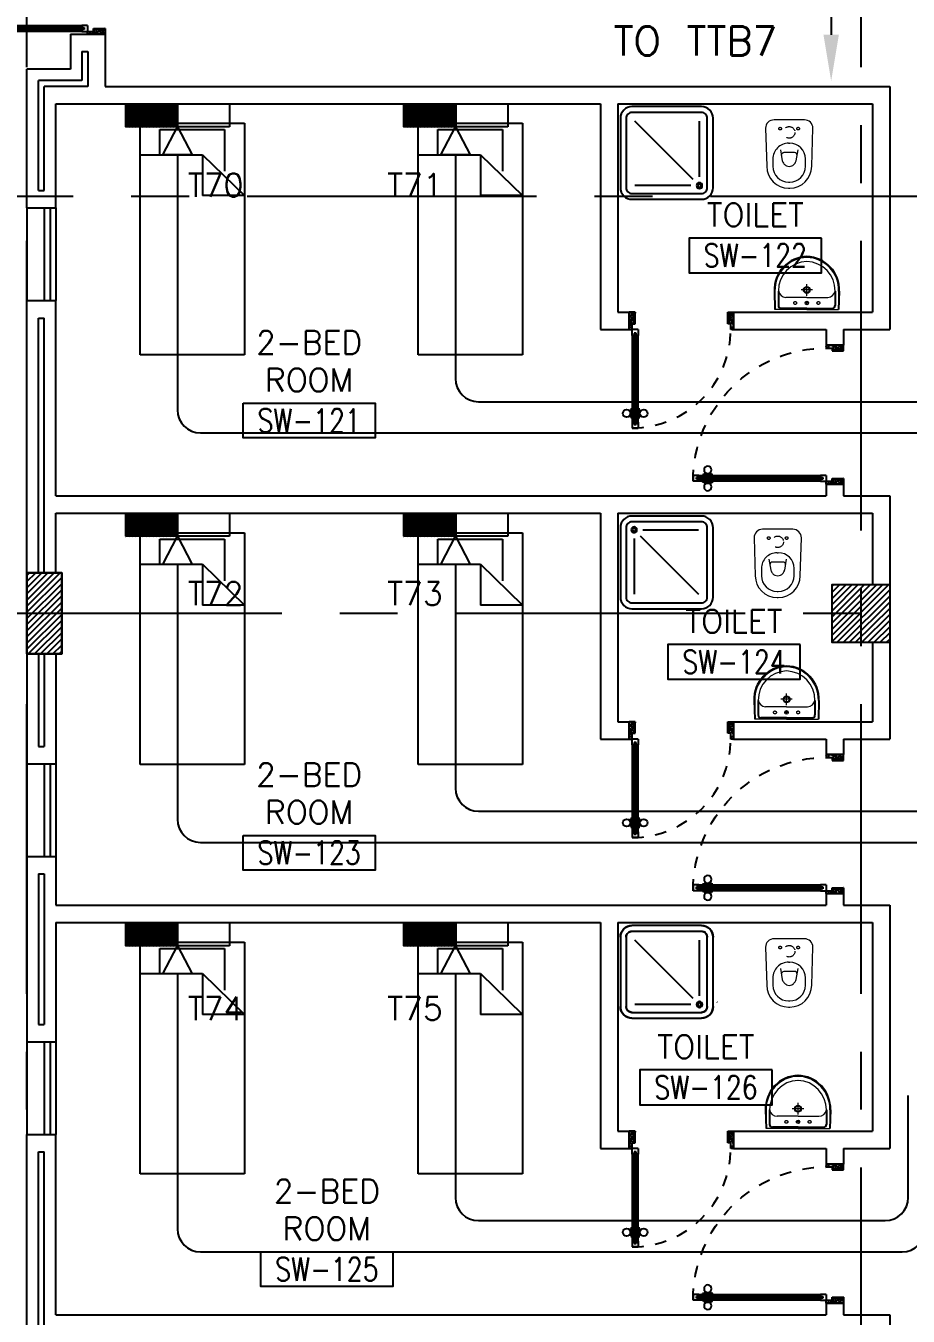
# Model space of a CAD drawing. Extents: x -0.7 to 93.2, y -1.5 to 78.
# Drawn here: x 50.27 to 57.89, y 43.75 to 54.89 of the extents above; entities that cross this region are included whole.
import ezdxf
from ezdxf.enums import TextEntityAlignment as Align

# ---------------------------------------------------------------- set-up
doc = ezdxf.new("R2010")
doc.units = 0
doc.header["$MEASUREMENT"] = 0
for name, pattern in [('CENTERX2', [4, 2.5, -0.5, 0.5, -0.5]), ('DASHED', [0.75, 0.5, -0.25]), ('HIDDEN', [0.375, 0.25, -0.125]), ('HIDDEN2', [0.1875, 0.125, -0.0625])]:
    doc.linetypes.add(name, pattern=pattern)
doc.layers.get('0').update_dxf_attribs({"color": 11, "linetype": 'CONTINUOUS'})
for name, color, linetype in [('AXES', 11, 'CENTERX2'), ('COL', 11, 'CONTINUOUS'), ('DOOR', 11, 'CONTINUOUS'), ('E-TEL', 4, 'CONTINUOUS'), ('E-TEXT', 2, 'CONTINUOUS'), ('E-WIRE', 4, 'CONTINUOUS'), ('FIX', 11, 'CONTINUOUS'), ('FUR', 11, 'CONTINUOUS'), ('HAT', 11, 'CONTINUOUS'), ('INSUL', 11, 'CONTINUOUS'), ('RM-BOX', 11, 'CONTINUOUS'), ('RM-NAME', 11, 'CONTINUOUS'), ('RM-NO', 11, 'CONTINUOUS'), ('WALL', 11, 'CONTINUOUS'), ('WIN', 11, 'CONTINUOUS')]:
    doc.layers.add(name, color=color, linetype=linetype)
doc.styles.add('ROMANS', font='ROMANS.shx', dxfattribs={"width": 0.6})
doc.styles.get("Standard").update_dxf_attribs({"font": 'TXT.shx'})

# ---------------------------------------------------------------- blocks, each defined once
blk = doc.blocks.new('*X54')
at = {"color": 0}
for p, q in [((227929, 162698), (228420, 163190)), ((227929, 162751), (228367, 163190)), ((227929, 162804), (228314, 163190)), ((227929, 162857), (228261, 163190)), ((227929, 162910), (228208, 163190)), ((227929, 162963), (228155, 163190)), ((227929, 163016), (228102, 163190)), ((227929, 163069), (228049, 163190)), ((227929, 163122), (227996, 163190)), ((227929, 163175), (227943, 163190)), ((227973, 162690), (228429, 163145)), ((228026, 162690), (228429, 163092)), ((228079, 162690), (228429, 163039)), ((228132, 162690), (228429, 162986)), ((228185, 162690), (228429, 162933)), ((228239, 162690), (228429, 162880)), ((228292, 162690), (228429, 162827)), ((228345, 162690), (228429, 162774)), ((228398, 162690), (228429, 162721))]:
    blk.add_line(p, q, dxfattribs=at)
blk = doc.blocks.new('COL50')
at = {"layer": 'COL'}
blk.add_lwpolyline([(-250, 250), (-250, -250), (250, -250), (250, 250)], close=True, dxfattribs=at)
blk = doc.blocks.new('DOOR100')
at = {"layer": 'DOOR', "color": 0, "linetype": 'ByBlock'}
for p, q in [((-25, 1300), (-75, 1300)), ((-75, 1300), (-25, 1300)), ((-75, 1250), (-75, 1300)), ((-58, 1250), (-75, 1250)), ((-42, 1270), (-58, 1270)), ((-58, 1250), (-58, 1270)), ((-42, 1250), (-42, 1270)), ((-25, 1250), (-42, 1250)), ((-25, 1250), (-25, 1300)), ((-82, 1205), (-91, 1205)), ((-91, 1205), (-91, 1140)), ((-82, 1140), (-91, 1140)), ((-75, 1218), (-82, 1218)), ((-82, 1128), (-82, 1218)), ((-82, 1205), (-82, 1140)), ((-75, 1128), (-82, 1128)), ((-25, 1218), (-18, 1218)), ((-25, 1128), (-18, 1128)), ((-18, 1128), (-18, 1218)), ((-18, 1205), (-9, 1205)), ((-18, 1205), (-18, 1140)), ((-18, 1140), (-9, 1140)), ((-9, 1205), (-9, 1140)), ((-1200, 0), (-1200, 150)), ((-1200, 150), (-1175, 150)), ((-1200, 150), (-1200, 0)), ((-1175, 150), (-1175, 100)), ((-75, 200), (-58, 200)), ((-75, 150), (-75, 200)), ((-75, 150), (-25, 150)), ((-58, 200), (-58, 180)), ((-58, 180), (-42, 180)), ((-42, 200), (-25, 200)), ((-42, 180), (-42, 200)), ((-25, 200), (-25, 150)), ((0, 150), (-25, 150)), ((-25, 150), (-25, 100)), ((0, 150), (0, 0)), ((-1150, 0), (-1200, 0)), ((-1175, 100), (-1150, 100)), ((-1150, 100), (-1150, 0)), ((-50, 100), (-50, 0)), ((-25, 100), (-50, 100)), ((-50, 0), (0, 0))]:
    blk.add_line(p, q, dxfattribs=at)
at = {"layer": 'DOOR', "linetype": 'ByBlock'}
for p, q in [((-75, 1250), (-75, 200)), ((-58, 200), (-58, 1250)), ((-42, 200), (-42, 1250)), ((-25, 200), (-25, 1250)), ((0, 0), (0, 150))]:
    blk.add_line(p, q, dxfattribs=at)
at = {"layer": 'DOOR', "color": 9, "linetype": 'ByBlock'}
for p, q in [((-1150, 0), (-1200, 114)), ((-50, 0), (0, 114)), ((-1150, 0), (-1200, 40)), ((-1150, 0), (-1163, 100)), ((-50, 0), (-37, 100)), ((-50, 0), (0, 40))]:
    blk.add_line(p, q, dxfattribs=at)
at = {"layer": 'DOOR', "color": 0, "linetype": 'ByBlock'}
for centre in [(-124, 1173), (24, 1173)]:
    blk.add_circle(centre, 32.4, dxfattribs=at)
at = {"layer": 'DOOR', "linetype": 'HIDDEN', "ltscale": 0.5}
blk.add_arc((-25, 150), 1150, 90, 180.0001, dxfattribs=at)
at = {"layer": 'DOOR', "color": 9, "linetype": 'ByBlock'}
for centre, radius, start, end in [((-1150, 0), 154, 103.7142, 108.8947), ((-1150, 0), 134, 100.72, 111.8402), ((-50, 0), 134, 68.1598, 79.28), ((-50, 0), 114, 64.0838, 77.3774), ((-50, 0), 154, 71.1053, 76.2858), ((-1150, 0), 94.4, 90, 121.9818), ((-1150, 0), 74.4, 90, 132.2236), ((-1150, 0), 54.4, 90, 156.7926), ((-1150, 0), 34.4, 90, 180), ((-1150, 0), 14.4, 90, 180), ((-50, 0), 94.4, 58.0182, 90), ((-50, 0), 74.4, 47.7764, 90), ((-50, 0), 54.4, 23.2074, 90), ((-50, 0), 34.4, 0, 90), ((-50, 0), 14.4, 0, 90)]:
    blk.add_arc(centre, radius, start, end, dxfattribs=at)
blk = doc.blocks.new('DOOR90')
at = {"layer": 'DOOR', "color": 0, "linetype": 'ByBlock'}
for p, q in [((-150, 0), (-150, -25)), ((-150, 0), (0, 0)), ((0, -50), (0, 0)), ((-1000, -25), (-1000, -75)), ((-1000, -75), (-1000, -25)), ((-950, -25), (-1000, -25)), ((-950, -75), (-1000, -75)), ((-970, -42), (-970, -58)), ((-950, -42), (-970, -42)), ((-950, -58), (-970, -58)), ((-950, -25), (-950, -42)), ((-950, -58), (-950, -75)), ((-918, -25), (-918, -18)), ((-828, -18), (-918, -18)), ((-918, -75), (-918, -82)), ((-828, -82), (-918, -82)), ((-905, -18), (-905, -9)), ((-905, -9), (-840, -9)), ((-905, -18), (-840, -18)), ((-905, -82), (-905, -91)), ((-905, -82), (-840, -82)), ((-905, -91), (-840, -91)), ((-840, -18), (-840, -9)), ((-840, -82), (-840, -91)), ((-828, -25), (-828, -18)), ((-828, -75), (-828, -82)), ((-200, -42), (-200, -25)), ((-200, -25), (-150, -25)), ((-180, -42), (-200, -42)), ((-200, -75), (-200, -58)), ((-200, -58), (-180, -58)), ((-150, -75), (-200, -75)), ((-180, -58), (-180, -42)), ((-150, -75), (-150, -25)), ((-150, -25), (-100, -25)), ((-100, -25), (-100, -50)), ((-100, -50), (0, -50)), ((-150, -900), (-150, -875)), ((-150, -875), (-100, -875)), ((-100, -850), (0, -850)), ((-100, -875), (-100, -850)), ((0, -850), (0, -900)), ((0, -900), (-150, -900)), ((-150, -900), (0, -900))]:
    blk.add_line(p, q, dxfattribs=at)
at = {"layer": 'DOOR', "color": 9, "linetype": 'ByBlock'}
for p, q in [((0, -50), (-114, 0)), ((0, -50), (-40, 0)), ((0, -50), (-100, -37)), ((0, -850), (-114, -900)), ((0, -850), (-100, -863)), ((0, -850), (-40, -900))]:
    blk.add_line(p, q, dxfattribs=at)
at = {"layer": 'DOOR', "linetype": 'ByBlock'}
for p, q in [((-200, -25), (-950, -25)), ((-200, -42), (-950, -42)), ((-200, -58), (-950, -58)), ((-950, -75), (-200, -75))]:
    blk.add_line(p, q, dxfattribs=at)
at = {"layer": 'DOOR', "color": 0, "linetype": 'ByBlock'}
for centre in [(-873, 24), (-873, -124)]:
    blk.add_circle(centre, 32.4, dxfattribs=at)
at = {"layer": 'DOOR', "color": 9, "linetype": 'ByBlock'}
for centre, radius, start, end in [((0, -50), 154, 161.1053, 166.2858), ((0, -50), 134, 158.1598, 169.28), ((0, -50), 94.4, 148.0182, 180), ((0, -50), 74.4, 137.7764, 180), ((0, -50), 114, 154.0838, 167.3774), ((0, -50), 54.4, 113.2074, 180), ((0, -50), 34.4, 90, 180), ((0, -50), 14.4, 90, 180), ((0, -850), 154, 193.7142, 198.8947), ((0, -850), 134, 190.72, 201.8402), ((0, -850), 94.4, 180, 211.9818), ((0, -850), 74.4, 180, 222.2236), ((0, -850), 54.4, 180, 246.7926), ((0, -850), 34.4, 180, 270), ((0, -850), 14.4, 180, 270)]:
    blk.add_arc(centre, radius, start, end, dxfattribs=at)
at = {"layer": 'DOOR', "linetype": 'HIDDEN', "ltscale": 0.5}
blk.add_arc((-150, -25), 850, 180, 270, dxfattribs=at)
blk = doc.blocks.new('RM1')
at = {"layer": 'RM-BOX'}
blk.add_lwpolyline([(570, -200), (-570, -200), (-570, -500), (570, -500)], close=True, dxfattribs=at)
at = {"layer": 'RM-NAME', "style": 'ROMANS'}
for tag, p in [('ROOMNAME1', (0, 324)), ('ROOMNAME2', (0, 0))]:
    blk.add_attdef(tag, text='', height=200, dxfattribs=at).set_placement(p, align=Align.MIDDLE)
at = {"layer": 'RM-NO', "style": 'ROMANS', "width": 0.8}
blk.add_attdef('ROOMNO', text='', height=200, dxfattribs=at).set_placement((0, -350), align=Align.MIDDLE)
blk = doc.blocks.new('C11')
at = {"layer": 'HAT'}
h = blk.add_hatch(dxfattribs=at)
h.set_pattern_fill('ANSI31', color=256, scale=300, style=0)
h.set_pattern_definition([(45, (-248556.182, -75061.005), (-26.5165043, 26.5165043), [])])
h.paths.add_polyline_path([(300, 700), (0, 700), (0, 350), (300, 350)])
h.paths.add_polyline_path([(300, 350), (0, 350), (0, 0), (300, 0)])
at = {"layer": 'COL'}
blk.add_lwpolyline([(300, 700), (300, 0), (0, 0), (0, 700)], close=True, dxfattribs=at)
blk = doc.blocks.new('A$C1DFA4FE8')
at = {"layer": 'DOOR', "color": 0, "linetype": 'ByBlock'}
for p, q in [((0, 1631), (0, 1581)), ((0, 1581), (0, 1631)), ((50, 1631), (0, 1631)), ((50, 1581), (0, 1581)), ((30, 1614), (30, 1598)), ((50, 1614), (30, 1614)), ((50, 1598), (30, 1598)), ((50, 1631), (50, 1614)), ((50, 1598), (50, 1581)), ((750, 1614), (750, 1631)), ((750, 1631), (800, 1631)), ((770, 1614), (750, 1614)), ((750, 1581), (750, 1598)), ((750, 1598), (770, 1598)), ((800, 1581), (750, 1581)), ((770, 1598), (770, 1614)), ((950, 1656), (800, 1656)), ((800, 1656), (800, 1631)), ((800, 1581), (800, 1631)), ((800, 1631), (850, 1631)), ((850, 1631), (850, 1606)), ((850, 1606), (950, 1606)), ((950, 1606), (950, 1656)), ((0, 81), (0, 131)), ((0, 131), (0, 81)), ((50, 131), (0, 131)), ((30, 98), (30, 114)), ((50, 114), (30, 114)), ((50, 114), (50, 131)), ((83, 131), (83, 138)), ((173, 138), (83, 138)), ((95, 138), (95, 147)), ((95, 147), (160, 147)), ((95, 138), (160, 138)), ((160, 138), (160, 147)), ((173, 131), (173, 138)), ((750, 131), (750, 114)), ((800, 131), (750, 131)), ((750, 114), (770, 114)), ((770, 114), (770, 98)), ((800, 131), (800, 81)), ((50, 81), (0, 81)), ((50, 98), (30, 98)), ((50, 81), (50, 98)), ((83, 81), (83, 74)), ((173, 74), (83, 74)), ((95, 74), (95, 65)), ((95, 74), (160, 74)), ((95, 65), (160, 65)), ((160, 74), (160, 65)), ((173, 81), (173, 74)), ((750, 98), (750, 81)), ((770, 98), (750, 98)), ((750, 81), (800, 81)), ((800, 56), (800, 81)), ((800, 81), (850, 81)), ((950, 56), (800, 56)), ((850, 106), (950, 106)), ((850, 81), (850, 106)), ((950, 106), (950, 56))]:
    blk.add_line(p, q, dxfattribs=at)
at = {"layer": 'DOOR', "linetype": 'ByBlock'}
for p, q in [((750, 1631), (50, 1631)), ((750, 1614), (50, 1614)), ((750, 1598), (50, 1598)), ((50, 1581), (750, 1581)), ((50, 131), (750, 131)), ((750, 114), (50, 114)), ((750, 98), (50, 98)), ((750, 81), (50, 81))]:
    blk.add_line(p, q, dxfattribs=at)
at = {"layer": 'DOOR', "color": 9, "linetype": 'ByBlock'}
for p, q in [((950, 1606), (837, 1656)), ((950, 1606), (850, 1619)), ((950, 1606), (910, 1656)), ((950, 106), (837, 56)), ((950, 106), (850, 93)), ((950, 106), (910, 56))]:
    blk.add_line(p, q, dxfattribs=at)
at = {"layer": 'DOOR', "color": 0, "linetype": 'ByBlock'}
for centre in [(128, 179), (128, 32)]:
    blk.add_circle(centre, 32.4, dxfattribs=at)
at = {"layer": 'DOOR', "linetype": 'HIDDEN', "ltscale": 0.5}
for centre, start, end in [((752, 1606), 178.0938, 273.7249), ((752, 106), 86.2751, 181.9062)]:
    blk.add_arc(centre, 752, start, end, dxfattribs=at)
at = {"layer": 'DOOR', "color": 9, "linetype": 'ByBlock'}
for centre, radius, start, end in [((950, 1606), 154, 161.1053, 166.2858), ((950, 1606), 134, 158.1598, 169.28), ((950, 1606), 114, 154.0838, 167.3774), ((950, 1606), 94.4, 148.0182, 180), ((950, 1606), 74.4, 137.7764, 180), ((950, 1606), 54.4, 113.2074, 180), ((950, 1606), 34.4, 90, 180), ((950, 1606), 14.4, 90, 180), ((950, 106), 154, 193.7142, 198.8947), ((950, 106), 134, 190.72, 201.8402), ((950, 106), 114, 192.6226, 205.9162), ((950, 106), 94.4, 180, 211.9818), ((950, 106), 74.4, 180, 222.2236), ((950, 106), 54.4, 180, 246.7926), ((950, 106), 34.4, 180, 270), ((950, 106), 14.4, 180, 270)]:
    blk.add_arc(centre, radius, start, end, dxfattribs=at)
blk = doc.blocks.new('LAV1')
at = {"layer": 'FIX', "linetype": 'DASHED', "lineweight": 20, "ltscale": 0.05}
for p, q in [((0, 170), (0, 270)), ((0, 170), (0, 270)), ((50, 220), (-50, 220))]:
    blk.add_line(p, q, dxfattribs=at)
at = {"layer": 'FIX', "linetype": 'ByBlock', "ltscale": 0.3}
for p, q in [((-280, 210), (-275, 50)), ((-245, 210), (-245, 85)), ((245, 210), (245, 85)), ((280, 210), (275, 50)), ((0, 60), (-220, 60)), ((0, 60), (220, 60))]:
    blk.add_line(p, q, dxfattribs=at)
at = {"layer": 'FIX', "linetype": 'Continuous', "lineweight": 20}
for p, q in [((-275, 210), (-275, 50)), ((0, 155), (-181, 155)), ((0, 155), (181, 155)), ((275, 210), (275, 50)), ((0, 50), (-275, 50)), ((0, 50), (-252, 50)), ((0, 50), (252, 50)), ((0, 50), (275, 50))]:
    blk.add_line(p, q, dxfattribs=at)
at = {"layer": 'FIX', "lineweight": 20}
for p, q in [((0, 92), (0, 123)), ((16, 107), (-15, 107))]:
    blk.add_line(p, q, dxfattribs=at)
for centre, radius in [((0, 220), 29.5), ((0, 220), 22.5), ((0, 107), 15.5)]:
    blk.add_circle(centre, radius, dxfattribs=at)
at = {"layer": 'FIX', "linetype": 'HIDDEN', "lineweight": 20, "ltscale": 0.05}
for centre in [(-100, 107), (100, 107)]:
    blk.add_circle(centre, 12.4, dxfattribs=at)
at = {"layer": 'FIX', "linetype": 'ByBlock', "ltscale": 0.3}
for centre, radius, start, end in [((7, 220), 287, 91.3776, 182.0064), ((-7, 220), 287, 357.9936, 88.6224), ((-220, 85), 24.9, 179.7021, 269.9486), ((220, 85), 24.9, 270.0514, 0.2979)]:
    blk.add_arc(centre, radius, start, end, dxfattribs=at)
at = {"layer": 'FIX', "linetype": 'Continuous', "lineweight": 20}
for centre, radius, start, end in [((8, 217), 283, 91.6988, 181.351), ((8, 212), 253, 91.7328, 180.4884), ((-8, 217), 283, 358.649, 88.3012), ((-8, 212), 253, 359.5116, 88.2672), ((-179, 222), 66.9, 190.2006, 268.0786), ((179, 222), 66.9, 271.9214, 349.7994)]:
    blk.add_arc(centre, radius, start, end, dxfattribs=at)
blk = doc.blocks.new('SHR1')
at = {"layer": 'FIX'}
for p, q in [((-196, 196), (-700, 700)), ((-143, 218), (-143, 700)), ((-218, 143), (-700, 143))]:
    blk.add_line(p, q, dxfattribs=at)
for points in [[(-825, 125), (-825, 725, -0.414214), (-725, 825), (-125, 825, -0.414214), (-25, 725), (-25, 125, -0.414214), (-125, 25), (-725, 25, -0.414214)], [(-775, 125), (-775, 725, -0.414214), (-725, 775), (-125, 775, -0.414214), (-75, 725), (-75, 125, -0.414214), (-125, 75), (-725, 75, -0.414214)]]:
    blk.add_lwpolyline(points, format="xyb", close=True, dxfattribs=at)
for radius in [25, 15]:
    blk.add_circle((-143, 143), radius, dxfattribs=at)
blk = doc.blocks.new('WC1')
at = {"layer": 'FIX', "lineweight": 20}
for p, q in [((-210, 204), (-538, 194)), ((-475, 141), (-538, 141)), ((-727, 5), (-727, -5)), ((-674, 5), (-674, -5)), ((-534, 24), (-540, 0)), ((-540, 0), (-534, -24)), ((-395, 76), (-490, 60)), ((-339, 5), (-339, -5)), ((-490, -60), (-395, -76)), ((-538, -141), (-475, -141)), ((-538, -194), (-210, -204))]:
    blk.add_line(p, q, dxfattribs=at)
at = {"layer": 'FIX', "linetype": 'Continuous', "lineweight": 20}
blk.add_line((-420, -47), (-420, 45), dxfattribs=at)
at = {"layer": 'FIX', "lineweight": 20}
blk.add_lwpolyline([(-213, -204), (-210, -204, 0.414214), (-137, -131), (-137, 0), (-137, 131, 0.414214), (-210, 204)], format="xyb", dxfattribs=at)
at = {"layer": 'FIX', "linetype": 'HIDDEN2', "lineweight": 20, "ltscale": 0.3}
blk.add_circle((-245, 0), 49.8, dxfattribs=at)
at = {"layer": 'FIX', "linetype": 'HIDDEN', "lineweight": 20, "ltscale": 0.05}
for centre in [(-213, 78), (-213, -77)]:
    blk.add_circle(centre, 11.6, dxfattribs=at)
at = {"layer": 'FIX', "lineweight": 20}
for centre, radius, start, end in [((-538, 5), 189, 90, 180), ((-538, 5), 136, 90, 180), ((-475, 5), 136, 360, 90), ((-473, -7), 68.2, 128.9242, 152.8468), ((-464, -18), 82, 108.496, 128.9242), ((-538, -5), 189, 180, 270), ((-538, -5), 136, 180, 270), ((-473, 7), 68.2, 207.1532, 231.0758), ((-464, 18), 82, 231.0758, 251.504), ((-475, -5), 136, 270, 0)]:
    blk.add_arc(centre, radius, start, end, dxfattribs=at)
at = {"layer": 'FIX', "linetype": 'Continuous', "lineweight": 20}
for centre, start, end in [((-443, 46), 357.6662, 91.6121), ((-442, -46), 268.3879, 2.3338)]:
    blk.add_arc(centre, 22.3, start, end, dxfattribs=at)

msp = doc.modelspace()

# ---------------------------------------------------------------- linework, layer by layer
at = {"layer": 'AXES'}
for p, q in [((57.4824, -1.4643), (57.4824, 77.3484)), ((50.2824, -1.4643), (50.2824, 76.9984)), ((82.6824, 53.42), (40.3924, 53.42)), ((92.4824, 49.82), (40.3924, 49.82))]:
    msp.add_line(p, q, dxfattribs=at)
at = {"layer": 'E-TEL', "color": 4}
for p, q in [((51.1324, 54.22), (51.1324, 54.0206)), ((51.5835, 54.22), (51.5835, 54.0206)), ((53.5324, 54.22), (53.5324, 54.0206)), ((53.9835, 54.22), (53.9835, 54.0206)), ((51.1324, 50.685), (51.1324, 50.4856)), ((51.5835, 50.685), (51.5835, 50.4856)), ((53.5324, 50.685), (53.5324, 50.4856)), ((53.9835, 50.685), (53.9835, 50.4856)), ((51.1324, 47.15), (51.1324, 46.9506)), ((51.5835, 47.15), (51.5835, 46.9506)), ((53.5324, 47.15), (53.5324, 46.9506)), ((53.9835, 47.15), (53.9835, 46.9506))]:
    msp.add_line(p, q, dxfattribs=at)
at = {"layer": 'E-TEL'}
for p, q in [((51.1324, 54.22), (52.0324, 54.22)), ((52.0324, 54.22), (52.0324, 54.0206)), ((53.5324, 54.22), (54.4324, 54.22)), ((54.4324, 54.22), (54.4324, 54.0206)), ((52.0324, 54.0206), (51.1324, 54.0206)), ((51.455, 53.7785), (51.5812, 54.0206)), ((51.5812, 54.0206), (51.7075, 53.7785)), ((54.4324, 54.0206), (53.5324, 54.0206)), ((53.855, 53.7785), (53.9812, 54.0206)), ((53.9812, 54.0206), (54.1075, 53.7785)), ((51.7075, 53.7785), (51.455, 53.7785)), ((54.1075, 53.7785), (53.855, 53.7785)), ((51.1324, 50.685), (52.0324, 50.685)), ((52.0324, 50.685), (52.0324, 50.4856)), ((53.5324, 50.685), (54.4324, 50.685)), ((54.4324, 50.685), (54.4324, 50.4856)), ((52.0324, 50.4856), (51.1324, 50.4856)), ((51.455, 50.2435), (51.5812, 50.4856)), ((51.5812, 50.4856), (51.7075, 50.2435)), ((54.4324, 50.4856), (53.5324, 50.4856)), ((53.855, 50.2435), (53.9812, 50.4856)), ((53.9812, 50.4856), (54.1075, 50.2435)), ((51.7075, 50.2435), (51.455, 50.2435)), ((54.1075, 50.2435), (53.855, 50.2435)), ((51.1324, 47.15), (52.0324, 47.15)), ((52.0324, 47.15), (52.0324, 46.9506)), ((53.5324, 47.15), (54.4324, 47.15)), ((54.4324, 47.15), (54.4324, 46.9506)), ((52.0324, 46.9506), (51.1324, 46.9506)), ((51.455, 46.7085), (51.5812, 46.9506)), ((51.5812, 46.9506), (51.7075, 46.7085)), ((54.4324, 46.9506), (53.5324, 46.9506)), ((53.855, 46.7085), (53.9812, 46.9506)), ((53.9812, 46.9506), (54.1075, 46.7085)), ((51.7075, 46.7085), (51.455, 46.7085)), ((54.1075, 46.7085), (53.855, 46.7085))]:
    msp.add_line(p, q, dxfattribs=at)
at = {"layer": 'E-TEL', "color": 8}
for p, q in [((51.1324, 54.216), (51.5513, 54.0206)), ((51.1324, 54.2022), (51.5218, 54.0206)), ((51.1324, 54.1884), (51.4922, 54.0206)), ((51.1324, 54.1746), (51.4626, 54.0206)), ((51.1324, 54.1608), (51.433, 54.0206)), ((51.1324, 54.1471), (51.4034, 54.0206)), ((51.1534, 54.22), (51.5809, 54.0206)), ((51.183, 54.22), (51.5835, 54.0332)), ((51.2125, 54.22), (51.5835, 54.047)), ((51.2421, 54.22), (51.5835, 54.0608)), ((51.2717, 54.22), (51.5835, 54.0746)), ((51.3013, 54.22), (51.5835, 54.0884)), ((51.3309, 54.22), (51.5835, 54.1022)), ((51.3604, 54.22), (51.5835, 54.116)), ((51.39, 54.22), (51.5835, 54.1298)), ((51.4196, 54.22), (51.5835, 54.1436)), ((51.4492, 54.22), (51.5835, 54.1574)), ((51.4787, 54.22), (51.5835, 54.1712)), ((51.5083, 54.22), (51.5835, 54.1849)), ((51.5379, 54.22), (51.5835, 54.1987)), ((51.5675, 54.22), (51.5835, 54.2125)), ((53.5324, 54.216), (53.9513, 54.0206)), ((53.5324, 54.2022), (53.9218, 54.0206)), ((53.5324, 54.1884), (53.8922, 54.0206)), ((53.5324, 54.1746), (53.8626, 54.0206)), ((53.5324, 54.1608), (53.833, 54.0206)), ((53.5324, 54.1471), (53.8034, 54.0206)), ((53.5534, 54.22), (53.9809, 54.0206)), ((53.583, 54.22), (53.9835, 54.0332)), ((53.6125, 54.22), (53.9835, 54.047)), ((53.6421, 54.22), (53.9835, 54.0608)), ((53.6717, 54.22), (53.9835, 54.0746)), ((53.7013, 54.22), (53.9835, 54.0884)), ((53.7309, 54.22), (53.9835, 54.1022)), ((53.7604, 54.22), (53.9835, 54.116)), ((53.79, 54.22), (53.9835, 54.1298)), ((53.8196, 54.22), (53.9835, 54.1436)), ((53.8492, 54.22), (53.9835, 54.1574)), ((53.8787, 54.22), (53.9835, 54.1712)), ((53.9083, 54.22), (53.9835, 54.1849)), ((53.9379, 54.22), (53.9835, 54.1987)), ((53.9675, 54.22), (53.9835, 54.2125)), ((51.1324, 54.1333), (51.3739, 54.0206)), ((51.1324, 54.1195), (51.3443, 54.0206)), ((51.1324, 54.1057), (51.3147, 54.0206)), ((51.1324, 54.0919), (51.2851, 54.0206)), ((51.1324, 54.0781), (51.2556, 54.0206)), ((51.1324, 54.0643), (51.226, 54.0206)), ((51.1324, 54.0505), (51.1964, 54.0206)), ((51.1324, 54.0367), (51.1668, 54.0206)), ((53.5324, 54.1333), (53.7739, 54.0206)), ((53.5324, 54.1195), (53.7443, 54.0206)), ((53.5324, 54.1057), (53.7147, 54.0206)), ((53.5324, 54.0919), (53.6851, 54.0206)), ((53.5324, 54.0781), (53.6556, 54.0206)), ((53.5324, 54.0643), (53.626, 54.0206)), ((53.5324, 54.0505), (53.5964, 54.0206)), ((53.5324, 54.0367), (53.5668, 54.0206)), ((51.1324, 54.0229), (51.1372, 54.0206)), ((53.5324, 54.0229), (53.5372, 54.0206)), ((51.1324, 50.681), (51.5513, 50.4856)), ((51.1324, 50.6672), (51.5218, 50.4856)), ((51.1324, 50.6534), (51.4922, 50.4856)), ((51.1324, 50.6396), (51.4626, 50.4856)), ((51.1324, 50.6258), (51.433, 50.4856)), ((51.1324, 50.6121), (51.4034, 50.4856)), ((51.1324, 50.5983), (51.3739, 50.4856)), ((51.1324, 50.5845), (51.3443, 50.4856)), ((51.1534, 50.685), (51.5809, 50.4856)), ((51.183, 50.685), (51.5835, 50.4982)), ((51.2125, 50.685), (51.5835, 50.512)), ((51.2421, 50.685), (51.5835, 50.5258)), ((51.2717, 50.685), (51.5835, 50.5396)), ((51.3013, 50.685), (51.5835, 50.5534)), ((51.3309, 50.685), (51.5835, 50.5672)), ((51.3604, 50.685), (51.5835, 50.581)), ((51.39, 50.685), (51.5835, 50.5948)), ((51.4196, 50.685), (51.5835, 50.6086)), ((51.4492, 50.685), (51.5835, 50.6224)), ((51.4787, 50.685), (51.5835, 50.6362)), ((51.5083, 50.685), (51.5835, 50.6499)), ((51.5379, 50.685), (51.5835, 50.6637)), ((51.5675, 50.685), (51.5835, 50.6775)), ((53.5324, 50.681), (53.9513, 50.4856)), ((53.5324, 50.6672), (53.9218, 50.4856)), ((53.5324, 50.6534), (53.8922, 50.4856)), ((53.5324, 50.6396), (53.8626, 50.4856)), ((53.5324, 50.6258), (53.833, 50.4856)), ((53.5324, 50.6121), (53.8034, 50.4856)), ((53.5324, 50.5983), (53.7739, 50.4856)), ((53.5324, 50.5845), (53.7443, 50.4856)), ((53.5534, 50.685), (53.9809, 50.4856)), ((53.583, 50.685), (53.9835, 50.4982)), ((53.6125, 50.685), (53.9835, 50.512)), ((53.6421, 50.685), (53.9835, 50.5258)), ((53.6717, 50.685), (53.9835, 50.5396)), ((53.7013, 50.685), (53.9835, 50.5534)), ((53.7309, 50.685), (53.9835, 50.5672)), ((53.7604, 50.685), (53.9835, 50.581)), ((53.79, 50.685), (53.9835, 50.5948)), ((53.8196, 50.685), (53.9835, 50.6086)), ((53.8492, 50.685), (53.9835, 50.6224)), ((53.8787, 50.685), (53.9835, 50.6362)), ((53.9083, 50.685), (53.9835, 50.6499)), ((53.9379, 50.685), (53.9835, 50.6637)), ((53.9675, 50.685), (53.9835, 50.6775)), ((51.1324, 50.5707), (51.3147, 50.4856)), ((51.1324, 50.5569), (51.2851, 50.4856)), ((51.1324, 50.5431), (51.2556, 50.4856)), ((51.1324, 50.5293), (51.226, 50.4856)), ((51.1324, 50.5155), (51.1964, 50.4856)), ((51.1324, 50.5017), (51.1668, 50.4856)), ((51.1324, 50.4879), (51.1372, 50.4856)), ((53.5324, 50.5707), (53.7147, 50.4856)), ((53.5324, 50.5569), (53.6851, 50.4856)), ((53.5324, 50.5431), (53.6556, 50.4856)), ((53.5324, 50.5293), (53.626, 50.4856)), ((53.5324, 50.5155), (53.5964, 50.4856)), ((53.5324, 50.5017), (53.5668, 50.4856)), ((53.5324, 50.4879), (53.5372, 50.4856)), ((51.1324, 47.146), (51.5513, 46.9506)), ((51.1324, 47.1322), (51.5218, 46.9506)), ((51.1534, 47.15), (51.5809, 46.9506)), ((51.183, 47.15), (51.5835, 46.9632)), ((51.2125, 47.15), (51.5835, 46.977)), ((51.2421, 47.15), (51.5835, 46.9908)), ((51.2717, 47.15), (51.5835, 47.0046)), ((51.3013, 47.15), (51.5835, 47.0184)), ((51.3309, 47.15), (51.5835, 47.0322)), ((51.3604, 47.15), (51.5835, 47.046)), ((51.39, 47.15), (51.5835, 47.0598)), ((51.4196, 47.15), (51.5835, 47.0736)), ((51.4492, 47.15), (51.5835, 47.0874)), ((51.4787, 47.15), (51.5835, 47.1012)), ((51.5083, 47.15), (51.5835, 47.1149)), ((51.5379, 47.15), (51.5835, 47.1287)), ((51.5675, 47.15), (51.5835, 47.1425)), ((53.5324, 47.146), (53.9513, 46.9506)), ((53.5324, 47.1322), (53.9218, 46.9506)), ((53.5534, 47.15), (53.9809, 46.9506)), ((53.583, 47.15), (53.9835, 46.9632)), ((53.6125, 47.15), (53.9835, 46.977)), ((53.6421, 47.15), (53.9835, 46.9908)), ((53.6717, 47.15), (53.9835, 47.0046)), ((53.7013, 47.15), (53.9835, 47.0184)), ((53.7309, 47.15), (53.9835, 47.0322)), ((53.7604, 47.15), (53.9835, 47.046)), ((53.79, 47.15), (53.9835, 47.0598)), ((53.8196, 47.15), (53.9835, 47.0736)), ((53.8492, 47.15), (53.9835, 47.0874)), ((53.8787, 47.15), (53.9835, 47.1012)), ((53.9083, 47.15), (53.9835, 47.1149)), ((53.9379, 47.15), (53.9835, 47.1287)), ((53.9675, 47.15), (53.9835, 47.1425)), ((51.1324, 47.1184), (51.4922, 46.9506)), ((51.1324, 47.1046), (51.4626, 46.9506)), ((51.1324, 47.0908), (51.433, 46.9506)), ((51.1324, 47.0771), (51.4034, 46.9506)), ((51.1324, 47.0633), (51.3739, 46.9506)), ((51.1324, 47.0495), (51.3443, 46.9506)), ((51.1324, 47.0357), (51.3147, 46.9506)), ((51.1324, 47.0219), (51.2851, 46.9506)), ((53.5324, 47.1184), (53.8922, 46.9506)), ((53.5324, 47.1046), (53.8626, 46.9506)), ((53.5324, 47.0908), (53.833, 46.9506)), ((53.5324, 47.0771), (53.8034, 46.9506)), ((53.5324, 47.0633), (53.7739, 46.9506)), ((53.5324, 47.0495), (53.7443, 46.9506)), ((53.5324, 47.0357), (53.7147, 46.9506)), ((53.5324, 47.0219), (53.6851, 46.9506)), ((51.1324, 47.0081), (51.2556, 46.9506)), ((51.1324, 46.9943), (51.226, 46.9506)), ((51.1324, 46.9805), (51.1964, 46.9506)), ((51.1324, 46.9667), (51.1668, 46.9506)), ((51.1324, 46.9529), (51.1372, 46.9506)), ((53.5324, 47.0081), (53.6556, 46.9506)), ((53.5324, 46.9943), (53.626, 46.9506)), ((53.5324, 46.9805), (53.5964, 46.9506)), ((53.5324, 46.9667), (53.5668, 46.9506)), ((53.5324, 46.9529), (53.5372, 46.9506))]:
    msp.add_line(p, q, dxfattribs=at)
at = {"layer": 'E-WIRE', "linetype": 'ByBlock'}
for p, q in [((57.2247, 56.2521), (57.2247, 54.8162)), ((51.5812, 53.7785), (51.5812, 51.5778)), ((53.9812, 53.7785), (53.9812, 51.8474)), ((54.1812, 51.6474), (61.1274, 51.6474)), ((51.7812, 51.3778), (60.9577, 51.3778)), ((51.5812, 50.2435), (51.5812, 48.0428)), ((53.9812, 50.2435), (53.9812, 48.3124)), ((54.1812, 48.1124), (60.7382, 48.1124)), ((51.7812, 47.8428), (60.5686, 47.8428)), ((51.5812, 46.7085), (51.5812, 44.5078)), ((53.9812, 46.7085), (53.9812, 44.7774)), ((54.1812, 44.5774), (57.6895, 44.5774)), ((51.7812, 44.3078), (57.8367, 44.3078))]:
    msp.add_line(p, q, dxfattribs=at)
at = {"layer": 'E-WIRE'}
msp.add_line((57.8895, 44.7774), (57.8895, 45.6583), dxfattribs=at)
at = {"layer": 'E-WIRE', "linetype": 'ByBlock'}
for centre, start, end in [((54.1812, 51.8474), 180, 270), ((51.7812, 51.5778), 180, 270), ((54.1812, 48.3124), 180, 270), ((51.7812, 48.0428), 180, 270), ((54.1812, 44.7774), 180, 270), ((57.6895, 44.7774), 270, 0), ((51.7812, 44.5078), 180, 270), ((57.8367, 44.5078), 270, 0)]:
    msp.add_arc(centre, 0.2, start, end, dxfattribs=at)
at = {"layer": 'E-WIRE'}
msp.add_solid([(57.2914, 54.8162), (57.158, 54.8162), (57.2247, 54.4162)], dxfattribs=at)
at = {"layer": 'FIX'}
for p, q in [((56.1054, 47.125), (55.5054, 47.125)), ((55.4054, 47.025), (55.4054, 46.425)), ((55.4554, 47.025), (55.4554, 46.425)), ((56.1054, 47.075), (55.5054, 47.075)), ((56.1554, 46.425), (56.1554, 47.025)), ((56.2054, 46.425), (56.2054, 47.025)), ((56.0877, 46.5177), (56.0877, 47)), ((55.5054, 46.375), (56.1054, 46.375)), ((56.0127, 46.4427), (55.5304, 46.4427)), ((55.5054, 46.325), (56.1054, 46.325))]:
    msp.add_line(p, q, dxfattribs=at)
at = {"layer": 'FIX', "color": 32, "linetype": 'DASHED', "lineweight": 20, "ltscale": 0.05}
msp.add_line((56.9879, 45.543), (56.8879, 45.543), dxfattribs=at)
at = {"layer": 'FIX', "extrusion": (0, 0, -1)}
for centre, major_axis, start_param, end_param in [((55.5054, 47.025), (-0.0707, 0.0707), 5.4977871, 7.0685835), ((56.1054, 47.025), (-0.0707, 0.0707), 0.7853982, 2.3561945), ((55.5054, 47.025), (-0.0354, 0.0354), 5.4977871, 7.0685835), ((56.1054, 47.025), (-0.0354, 0.0354), 0.7853982, 2.3561945), ((56.0877, 46.4427), (-0.0177, 0.0177), 3.9269908, 10.2101761), ((56.0877, 46.4427), (-0.0106, 0.0106), 3.9269908, 10.2101761), ((55.5054, 46.425), (-0.0707, 0.0707), 3.9269908, 5.4977871), ((55.5054, 46.425), (0.0354, 0.0354), 2.3561945, 3.9269908), ((56.1054, 46.425), (0.0354, 0.0354), 0.7853982, 2.3561945), ((56.1054, 46.425), (0.0707, 0.0707), 0.7853982, 2.3561945)]:
    msp.add_ellipse(centre, major_axis=major_axis, ratio=1, start_param=start_param, end_param=end_param, dxfattribs=at)
at = {"layer": 'FUR'}
for p, q in [((51.2604, 52.0518), (51.2604, 54.0518)), ((51.2604, 54.0518), (52.1604, 54.0518)), ((52.1604, 54.0518), (52.1604, 52.0518)), ((53.6592, 52.0518), (53.6592, 54.0518)), ((53.6592, 54.0518), (54.5592, 54.0518)), ((54.5592, 54.0518), (54.5592, 52.0518)), ((51.4303, 53.9963), (51.9882, 53.9963)), ((51.4303, 53.7802), (51.4303, 53.9963)), ((51.9882, 53.9963), (51.9882, 53.6366)), ((53.8291, 53.9963), (54.3871, 53.9963)), ((53.8291, 53.7802), (53.8291, 53.9963)), ((54.3871, 53.9963), (54.3871, 53.6366)), ((51.2604, 53.7802), (51.7993, 53.7802)), ((51.7993, 53.7802), (51.7993, 53.4267)), ((51.7993, 53.7802), (52.1604, 53.4267)), ((53.6592, 53.7802), (54.1981, 53.7802)), ((54.1981, 53.7802), (54.1981, 53.4267)), ((54.1981, 53.7802), (54.5592, 53.4267)), ((52.1604, 53.4267), (51.7993, 53.4267)), ((54.5592, 53.4267), (54.1981, 53.4267)), ((52.1604, 52.0518), (51.2604, 52.0518)), ((54.5592, 52.0518), (53.6592, 52.0518)), ((51.2604, 48.5168), (51.2604, 50.5168)), ((51.2604, 50.5168), (52.1604, 50.5168)), ((52.1604, 50.5168), (52.1604, 48.5168)), ((53.6592, 48.5168), (53.6592, 50.5168)), ((53.6592, 50.5168), (54.5592, 50.5168)), ((54.5592, 50.5168), (54.5592, 48.5168)), ((51.4303, 50.4613), (51.9882, 50.4613)), ((51.4303, 50.2452), (51.4303, 50.4613)), ((51.9882, 50.4613), (51.9882, 50.1016)), ((53.8291, 50.4613), (54.3871, 50.4613)), ((53.8291, 50.2452), (53.8291, 50.4613)), ((54.3871, 50.4613), (54.3871, 50.1016)), ((51.2604, 50.2452), (51.7993, 50.2452)), ((51.7993, 50.2452), (51.7993, 49.8917)), ((51.7993, 50.2452), (52.1604, 49.8917)), ((53.6592, 50.2452), (54.1981, 50.2452)), ((54.1981, 50.2452), (54.1981, 49.8917)), ((54.1981, 50.2452), (54.5592, 49.8917)), ((52.1604, 49.8917), (51.7993, 49.8917)), ((54.5592, 49.8917), (54.1981, 49.8917)), ((52.1604, 48.5168), (51.2604, 48.5168)), ((54.5592, 48.5168), (53.6592, 48.5168)), ((51.2604, 44.9818), (51.2604, 46.9818)), ((51.2604, 46.9818), (52.1604, 46.9818)), ((51.4303, 46.9263), (51.9882, 46.9263)), ((51.4303, 46.7102), (51.4303, 46.9263)), ((51.9882, 46.9263), (51.9882, 46.5666)), ((52.1604, 46.9818), (52.1604, 44.9818)), ((53.6592, 44.9818), (53.6592, 46.9818)), ((53.6592, 46.9818), (54.5592, 46.9818)), ((53.8291, 46.9263), (54.3871, 46.9263)), ((53.8291, 46.7102), (53.8291, 46.9263)), ((54.3871, 46.9263), (54.3871, 46.5666)), ((54.5592, 46.9818), (54.5592, 44.9818)), ((51.2604, 46.7102), (51.7993, 46.7102)), ((51.7993, 46.7102), (51.7993, 46.3567)), ((51.7993, 46.7102), (52.1604, 46.3567)), ((53.6592, 46.7102), (54.1981, 46.7102)), ((54.1981, 46.7102), (54.1981, 46.3567)), ((54.1981, 46.7102), (54.5592, 46.3567)), ((52.1604, 46.3567), (51.7993, 46.3567)), ((54.5592, 46.3567), (54.1981, 46.3567)), ((52.1604, 44.9818), (51.2604, 44.9818)), ((54.5592, 44.9818), (53.6592, 44.9818))]:
    msp.add_line(p, q, dxfattribs=at)
at = {"layer": 'INSUL'}
for p, q in [((50.7574, 54.67), (50.7574, 54.42)), ((50.7574, 54.67), (50.8074, 54.67)), ((50.8074, 54.67), (50.8074, 54.37)), ((50.7574, 54.42), (50.3824, 54.42)), ((50.3824, 53.47), (50.3824, 54.42)), ((50.8074, 54.37), (50.4324, 54.37)), ((50.4324, 53.47), (50.4324, 54.37)), ((50.3824, 53.47), (50.4324, 53.47)), ((50.3824, 52.37), (50.4324, 52.37)), ((50.3824, 50.17), (50.3824, 52.37)), ((50.4324, 50.17), (50.4324, 52.37)), ((50.3824, 49.47), (50.3824, 48.67)), ((50.4324, 49.47), (50.4324, 48.67)), ((50.3824, 48.67), (50.4324, 48.67)), ((50.3824, 47.57), (50.4324, 47.57)), ((50.3824, 47.57), (50.3824, 46.27)), ((50.4324, 47.57), (50.4324, 46.27)), ((50.3824, 46.27), (50.4324, 46.27)), ((50.3824, 45.17), (50.4324, 45.17)), ((50.3824, 42.87), (50.3824, 45.17)), ((50.4324, 42.87), (50.4324, 45.17))]:
    msp.add_line(p, q, dxfattribs=at)
at = {"layer": 'WALL'}
for p, q in [((50.6574, 54.82), (50.6574, 54.52)), ((50.6574, 54.82), (50.9574, 54.82)), ((50.9574, 54.82), (50.9574, 54.37)), ((50.6574, 54.52), (50.2824, 54.52)), ((50.2824, 53.32), (50.2824, 54.52)), ((50.9574, 54.37), (57.7324, 54.37)), ((50.5324, 53.32), (50.5324, 54.22)), ((50.5324, 54.22), (55.2324, 54.22)), ((55.3824, 54.22), (57.5824, 54.22)), ((50.2824, 53.32), (50.5324, 53.32)), ((50.2824, 52.52), (50.5324, 52.52)), ((50.2824, 50.17), (50.2824, 52.52)), ((50.5324, 50.835), (50.5324, 52.52)), ((55.3824, 52.42), (55.4824, 52.42)), ((56.3824, 52.42), (57.5824, 52.42)), ((55.2324, 52.27), (55.4824, 52.27)), ((56.3824, 52.27), (57.1824, 52.27)), ((57.3324, 52.27), (57.7324, 52.27)), ((50.5324, 50.835), (57.1824, 50.835)), ((57.3324, 50.835), (57.7324, 50.835)), ((50.5324, 50.17), (50.5324, 50.685)), ((50.5324, 50.685), (55.2324, 50.685)), ((55.3824, 50.685), (57.5824, 50.685)), ((50.2824, 49.47), (50.2824, 48.52)), ((50.5324, 49.47), (50.5324, 48.52)), ((55.3824, 48.885), (55.4824, 48.885)), ((56.3824, 48.885), (57.5824, 48.885)), ((55.2324, 48.735), (55.4824, 48.735)), ((56.3824, 48.735), (57.1824, 48.735)), ((57.3324, 48.735), (57.7324, 48.735)), ((50.2824, 48.52), (50.5324, 48.52)), ((50.2824, 47.72), (50.5324, 47.72)), ((50.2824, 47.72), (50.2824, 46.12)), ((50.5324, 47.72), (50.5324, 47.3)), ((50.5324, 47.3), (57.1824, 47.3)), ((57.3324, 47.3), (57.7324, 47.3)), ((50.5324, 47.15), (55.2324, 47.15)), ((50.5324, 47.15), (50.5324, 46.12)), ((55.3824, 47.15), (57.5824, 47.15)), ((50.2824, 46.12), (50.5324, 46.12)), ((55.3824, 45.35), (55.4824, 45.35)), ((56.3824, 45.35), (57.5824, 45.35)), ((50.2824, 45.32), (50.5324, 45.32)), ((50.2824, 42.87), (50.2824, 45.32)), ((50.5324, 43.765), (50.5324, 45.32)), ((55.2324, 45.2), (55.4824, 45.2)), ((56.3824, 45.2), (57.1824, 45.2)), ((57.3324, 45.2), (57.7324, 45.2)), ((50.5324, 43.765), (57.1824, 43.765)), ((57.3324, 43.765), (57.7324, 43.765))]:
    msp.add_line(p, q, dxfattribs=at)
at = {"layer": 'WALL', "linetype": 'ByBlock'}
for p, q in [((57.7324, 54.37), (57.7324, 52.27)), ((55.2324, 54.22), (55.2324, 52.27)), ((55.3824, 54.22), (55.3824, 52.42)), ((57.5824, 54.22), (57.5824, 52.42)), ((55.4824, 52.42), (55.4824, 52.27)), ((56.3824, 52.42), (56.3824, 52.27)), ((57.1824, 52.27), (57.1824, 52.1355)), ((57.3324, 52.27), (57.3324, 52.1355)), ((57.3324, 52.1355), (57.1824, 52.1355)), ((57.1824, 50.9355), (57.1824, 50.835)), ((57.3324, 50.9355), (57.1824, 50.9355)), ((57.3324, 50.9355), (57.3324, 50.835)), ((57.7324, 50.835), (57.7324, 48.735)), ((55.2324, 50.685), (55.2324, 48.735)), ((55.3824, 50.685), (55.3824, 48.885)), ((57.5824, 50.685), (57.5824, 50.07)), ((57.5824, 49.57), (57.5824, 48.885)), ((55.4824, 48.885), (55.4824, 48.735)), ((56.3824, 48.885), (56.3824, 48.735)), ((57.1824, 48.735), (57.1824, 48.6005)), ((57.3324, 48.735), (57.3324, 48.6005)), ((57.3324, 48.6005), (57.1824, 48.6005)), ((57.1824, 47.4005), (57.1824, 47.3)), ((57.3324, 47.4005), (57.1824, 47.4005)), ((57.3324, 47.4005), (57.3324, 47.3)), ((57.7324, 47.3), (57.7324, 45.2)), ((55.2324, 47.15), (55.2324, 45.2)), ((55.3824, 47.15), (55.3824, 45.35)), ((57.5824, 47.15), (57.5824, 45.35)), ((55.4824, 45.35), (55.4824, 45.2)), ((57.1824, 45.2), (57.1824, 45.0655)), ((57.3324, 45.2), (57.3324, 45.0655)), ((57.3324, 45.0655), (57.1824, 45.0655)), ((57.1824, 43.8655), (57.1824, 43.765)), ((57.3324, 43.8655), (57.1824, 43.8655)), ((57.3324, 43.8655), (57.3324, 43.765)), ((57.7324, 43.765), (57.7324, 42.87))]:
    msp.add_line(p, q, dxfattribs=at)
at = {"layer": 'WALL', "color": 250, "linetype": 'ByBlock', "ltscale": 0.3}
msp.add_line((56.2379, 46.4651), (56.2399, 46.4631), dxfattribs=at)
at = {"layer": 'WALL', "linetype": 'ByBlock', "ltscale": 0.3}
for points in [[(50.2824, 49.47), (50.5824, 49.47), (50.5824, 50.17), (50.2824, 50.17)], [(57.2324, 50.07), (57.7324, 50.07), (57.7324, 49.57), (57.2324, 49.57)]]:
    msp.add_lwpolyline(points, close=True, dxfattribs=at)
at = {"layer": 'WIN'}
for p, q in [((50.2824, 53.32), (50.2824, 52.52)), ((50.4324, 53.32), (50.4324, 52.52)), ((50.4824, 53.32), (50.4824, 52.52)), ((50.5324, 53.32), (50.5324, 52.52)), ((50.2824, 48.52), (50.2824, 47.72)), ((50.4324, 48.52), (50.4324, 47.72)), ((50.4824, 48.52), (50.4824, 47.72)), ((50.5324, 48.52), (50.5324, 47.72)), ((50.2824, 46.12), (50.2824, 45.32)), ((50.4324, 46.12), (50.4324, 45.32)), ((50.4824, 46.12), (50.4824, 45.32)), ((50.5324, 46.12), (50.5324, 45.32))]:
    msp.add_line(p, q, dxfattribs=at)

# ---------------------------------------------------------------- block references
at = {"layer": 'COL', "linetype": 'ByBlock', "xscale": 0.001, "yscale": 0.001, "zscale": 0.001}
msp.add_blockref('C11', (50.2824, 49.47), dxfattribs=at)
at = {"layer": 'COL', "xscale": -0.001, "yscale": 0.001, "zscale": 0.001}
msp.add_blockref('COL50', (57.4824, 49.82), dxfattribs=at)
at = {"layer": 'DOOR', "color": 0, "linetype": 'ByBlock', "yscale": 0.001, "zscale": 0.001}
for name, p, xscale, rotation in [('A$C1DFA4FE8', (50.0067, 56.4759), -0.001, 180), ('DOOR90', (55.4824, 52.42), 0.001, 90), ('DOOR100', (57.3324, 50.9355), -0.001, 90), ('DOOR90', (55.4824, 48.885), 0.001, 90), ('DOOR100', (57.3324, 47.4005), -0.001, 90), ('DOOR90', (55.4824, 45.35), 0.001, 90), ('DOOR100', (57.3324, 43.8655), -0.001, 90)]:
    msp.add_blockref(name, p, dxfattribs=dict(at, xscale=xscale, rotation=rotation))
at = {"layer": 'FIX', "yscale": 0.001, "zscale": 0.001}
for name, p, xscale, rotation in [('SHR1', (56.2304, 53.37), -0.001, 90), ('WC1', (56.8624, 54.218), 0.001, 90), ('SHR1', (55.3804, 50.685), -0.001, 270), ('WC1', (56.7634, 50.683), 0.001, 90), ('SHR1', (56.2304, 46.3), -0.001, 90), ('WC1', (56.8624, 47.148), 0.001, 90)]:
    msp.add_blockref(name, p, dxfattribs=dict(at, xscale=xscale, rotation=rotation))
at = {"layer": 'FIX', "xscale": 0.001, "yscale": 0.001, "zscale": 0.001}
for p in [(57.0144, 52.393), (56.8394, 48.858), (56.9384, 45.323)]:
    msp.add_blockref('LAV1', p, dxfattribs=at)
at = {"layer": 'HAT', "xscale": 0.001, "yscale": 0.001, "zscale": 0.001}
msp.add_blockref('*X54', (-170.6962, -113.1197), dxfattribs=at)
at = {"layer": 'RM-NAME', "xscale": 0.001, "yscale": 0.001, "zscale": 0.001}
for p, values in [((56.5701, 53.2609), {'ROOMNO': 'SW-122', 'ROOMNAME2': 'TOILET'}), ((56.3858, 49.7517), {'ROOMNO': 'SW-124', 'ROOMNAME2': 'TOILET'}), ((56.1441, 46.0785), {'ROOMNO': 'SW-126', 'ROOMNAME2': 'TOILET'})]:
    msp.add_blockref('RM1', p, dxfattribs=at).add_auto_attribs(values)
at = {"layer": 'RM-NAME'}
ref = msp.add_blockref('RM1', (52.7188, 51.8356), dxfattribs=dict(at, xscale=-0.001, yscale=0.001, zscale=0.001))
ref.add_attrib('ROOMNO', 'SW-121', dxfattribs={"layer": 'RM-NO', "height": 0.2, "style": 'ROMANS', "width": 0.8}).set_placement((52.7188, 51.4856), align=Align.MIDDLE)
ref.add_attrib('ROOMNAME2', 'ROOM', dxfattribs={"height": 0.2, "style": 'ROMANS'}).set_placement((52.7188, 51.8356), align=Align.MIDDLE)
ref.add_attrib('ROOMNAME1', '2-BED', dxfattribs={"height": 0.2, "style": 'ROMANS'}).set_placement((52.7188, 52.1594), align=Align.MIDDLE)
ref = msp.add_blockref('RM1', (52.7188, 48.1038), dxfattribs=dict(at, xscale=-0.001, yscale=0.001, zscale=0.001))
ref.add_attrib('ROOMNO', 'SW-123', dxfattribs={"layer": 'RM-NO', "height": 0.2, "style": 'ROMANS', "width": 0.8}).set_placement((52.7188, 47.7538), align=Align.MIDDLE)
ref.add_attrib('ROOMNAME2', 'ROOM', dxfattribs={"height": 0.2, "style": 'ROMANS'}).set_placement((52.7188, 48.1038), align=Align.MIDDLE)
ref.add_attrib('ROOMNAME1', '2-BED', dxfattribs={"height": 0.2, "style": 'ROMANS'}).set_placement((52.7188, 48.4276), align=Align.MIDDLE)
ref = msp.add_blockref('RM1', (52.8716, 44.5085), dxfattribs=dict(at, xscale=-0.001, yscale=0.001, zscale=0.001))
ref.add_attrib('ROOMNO', 'SW-125', dxfattribs={"layer": 'RM-NO', "height": 0.2, "style": 'ROMANS', "width": 0.8}).set_placement((52.8716, 44.1585), align=Align.MIDDLE)
ref.add_attrib('ROOMNAME2', 'ROOM', dxfattribs={"height": 0.2, "style": 'ROMANS'}).set_placement((52.8716, 44.5085), align=Align.MIDDLE)
ref.add_attrib('ROOMNAME1', '2-BED', dxfattribs={"height": 0.2, "style": 'ROMANS'}).set_placement((52.8716, 44.8323), align=Align.MIDDLE)

# ---------------------------------------------------------------- texts
at = {"layer": 'E-TEXT', "color": 2}
msp.add_text('TO TTB7', height=0.25, dxfattribs=at).set_placement((55.3477, 54.6377, -2.4))
at = {"layer": 'E-TEXT', "color": 2, "style": 'ROMANS'}
for s, p in [('T70', (51.9111, 53.5174)), ('T71', (53.6316, 53.5174)), ('T72', (51.9111, 49.9912)), ('T73', (53.6316, 49.9912)), ('T74', (51.9111, 46.4088)), ('T75', (53.6316, 46.4088))]:
    msp.add_text(s, height=0.2, dxfattribs=at).set_placement(p, align=Align.MIDDLE)

doc.saveas('drawing.dxf')
